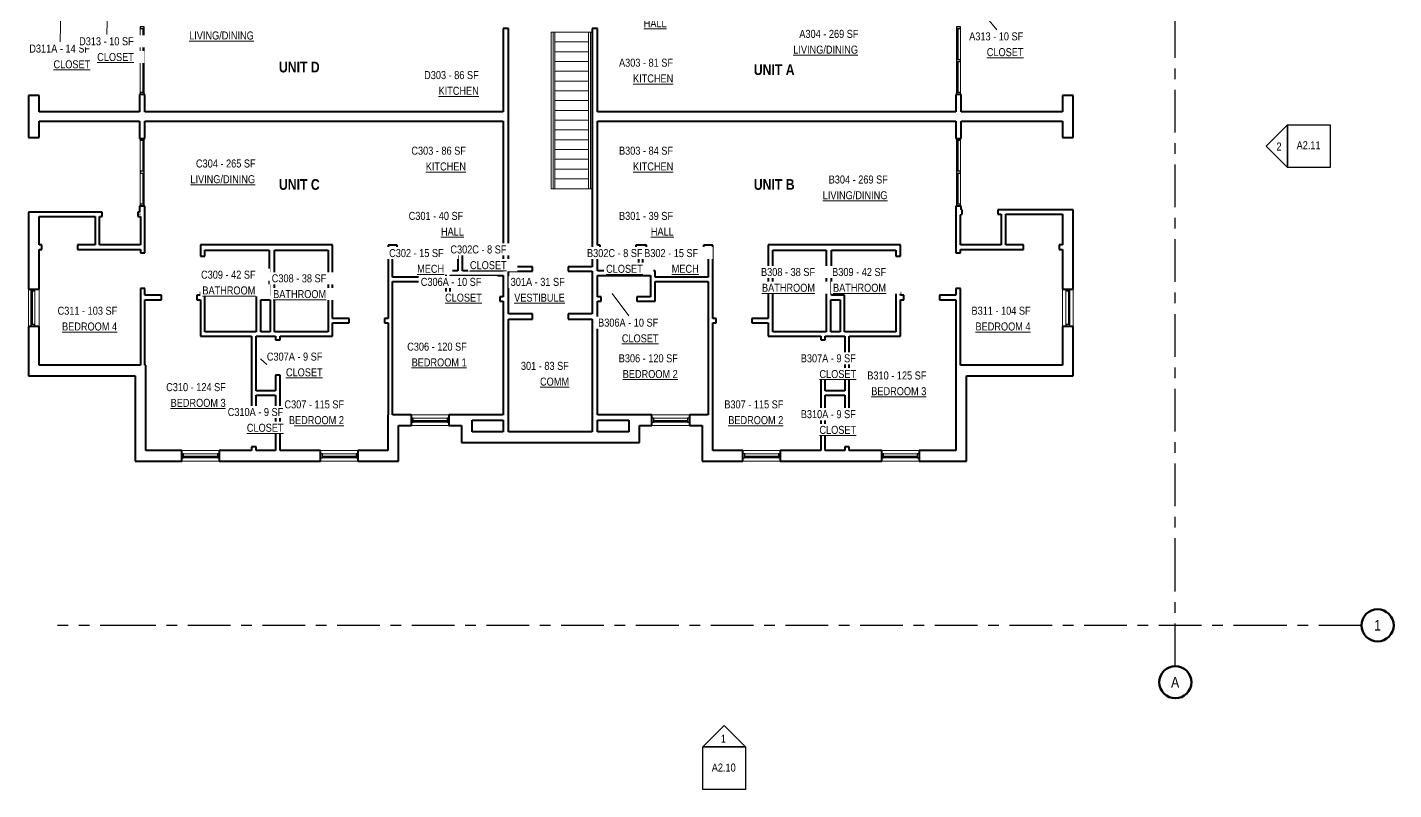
# Model space of a CAD drawing. Header units: inches. Extents: x -117 to 1419, y -1455 to 118.
# Drawn here: x -117 to 1419, y -1455 to -598 of the extents above; entities that cross this region are included whole.
import ezdxf

# ---------------------------------------------------------------- set-up
doc = ezdxf.new("R2010")
doc.units = ezdxf.units.IN
doc.header["$MEASUREMENT"] = 0
doc.linetypes.add('Grid Line', pattern=[84, 48, -12, 12, -12])
for name, color, linetype, lineweight in [('A-AREA-IDEN', 2, 'Continuous', 9), ('A-FLOR-HRAL', 11, 'Continuous', 9), ('A-GLAZ-CURT', 52, 'Continuous', 9), ('A-GLAZ-CWMG', 51, 'Continuous', 9), ('A-WALL', 113, 'Continuous', 15), ('G-ANNO-SYMB', 111, 'Continuous', 9), ('G-ANNO-TEXT', 231, 'Continuous', 9), ('I-WALL', 2, 'Continuous', 15), ('S-GRID', 1, 'Continuous', 9), ('S-GRID-IDEN', 1, 'Continuous', 50), ('S-STRS', 31, 'Continuous', 9)]:
    doc.layers.add(name, color=color, linetype=linetype, lineweight=lineweight)
doc.styles.add('Arial Narrow', font='ARIALN.TTF', dxfattribs={"height": 9})
doc.styles.add('Arial Narrow_1', font='ARIALN.TTF', dxfattribs={"height": 12})
doc.styles.add('Arial Narrow_B', font='ARIALNB.TTF', dxfattribs={"height": 12})

# ---------------------------------------------------------------- blocks, each defined once
blk = doc.blocks.new('System Panel - zGlazed-5140547-LEVEL 3')
at = {"layer": 'A-GLAZ-CURT', "lineweight": 15}
for p, q in [((17.5, 1.5), (-17.5, 1.5)), ((-17.5, 1.5), (-17.5, 0.5)), ((-17.5, 0.5), (17.5, 0.5)), ((17.5, 0.5), (17.5, 1.5))]:
    blk.add_line(p, q, dxfattribs=at)
blk = doc.blocks.new('Rectangular Mullion - 4 1_2_ x 2_ Rectangular_CE_-5140545-LEVEL 3')
at = {"layer": 'A-GLAZ-CWMG'}
for p, q in [((927.9, -636.1), (927.9, -671.1)), ((932.4, -636.1), (932.4, -671.1))]:
    blk.add_line(p, q, dxfattribs=at)
blk = doc.blocks.new('Rectangular Mullion - 4 1_2_ x 2_ Rectangular_CE_-5140475-LEVEL 3')
at = {"layer": 'A-GLAZ-CWMG', "lineweight": 25}
for p, q in [((-2, 2.25), (0, 2.25)), ((-2, -2.25), (-2, 2.25)), ((0, 2.25), (0, -2.25)), ((0, -2.25), (-2, -2.25))]:
    blk.add_line(p, q, dxfattribs=at)
blk = doc.blocks.new('Rectangular Mullion - 4 1_2_ x 2_ Rectangular_CE_-5140476-LEVEL 3')
at = {"layer": 'A-GLAZ-CWMG', "lineweight": 25}
for p, q in [((0, 2.25), (-2, 2.25)), ((-2, 2.25), (-2, -2.25)), ((0, -2.25), (0, 2.25)), ((-2, -2.25), (0, -2.25))]:
    blk.add_line(p, q, dxfattribs=at)
blk = doc.blocks.new('Rectangular Mullion - 4 1_2_ x 2_ Rectangular_CE_-5140546-LEVEL 3')
at = {"layer": 'A-GLAZ-CWMG', "lineweight": 25}
for p, q in [((-1, 2.25), (1, 2.25)), ((-1, -2.25), (-1, 2.25)), ((1, 2.25), (1, -2.25)), ((1, -2.25), (-1, -2.25))]:
    blk.add_line(p, q, dxfattribs=at)
blk = doc.blocks.new('System Panel - zGlazed-5140615-LEVEL 3')
at = {"layer": 'A-GLAZ-CURT', "lineweight": 15}
for p, q in [((17.5, -0.5), (-17.5, -0.5)), ((-17.5, -0.5), (-17.5, -1.5)), ((-17.5, -1.5), (17.5, -1.5)), ((17.5, -1.5), (17.5, -0.5))]:
    blk.add_line(p, q, dxfattribs=at)
blk = doc.blocks.new('Rectangular Mullion - 4 1_2_ x 2_ Rectangular_CE_-5140613-LEVEL 3')
at = {"layer": 'A-GLAZ-CWMG'}
for p, q in [((927.9, -759.6), (927.9, -724.6)), ((932.4, -759.6), (932.4, -724.6))]:
    blk.add_line(p, q, dxfattribs=at)
blk = doc.blocks.new('Rectangular Mullion - 4 1_2_ x 2_ Rectangular_CE_-5140616-LEVEL 3')
at = {"layer": 'A-GLAZ-CWMG', "lineweight": 25}
for p, q in [((-2, 2.25), (0, 2.25)), ((-2, -2.25), (-2, 2.25)), ((0, 2.25), (0, -2.25)), ((0, -2.25), (-2, -2.25))]:
    blk.add_line(p, q, dxfattribs=at)
blk = doc.blocks.new('Rectangular Mullion - 4 1_2_ x 2_ Rectangular_CE_-5140617-LEVEL 3')
at = {"layer": 'A-GLAZ-CWMG', "lineweight": 25}
for p, q in [((0, 2.25), (-2, 2.25)), ((-2, 2.25), (-2, -2.25)), ((0, -2.25), (0, 2.25)), ((-2, -2.25), (0, -2.25))]:
    blk.add_line(p, q, dxfattribs=at)
blk = doc.blocks.new('Rectangular Mullion - 4 1_2_ x 2_ Rectangular_CE_-5140614-LEVEL 3')
at = {"layer": 'A-GLAZ-CWMG', "lineweight": 25}
for p, q in [((-1, 2.25), (1, 2.25)), ((-1, -2.25), (-1, 2.25)), ((1, 2.25), (1, -2.25)), ((1, -2.25), (-1, -2.25))]:
    blk.add_line(p, q, dxfattribs=at)
blk = doc.blocks.new('Railing - Railing-5142967-LEVEL 3')
at = {"layer": 'A-FLOR-HRAL'}
for p, q in [((474.1, -603.1), (476.1, -603.1)), ((474.1, -603.1), (474.1, -779.1)), ((476.1, -603.1), (476.1, -779.1)), ((476.1, -779.1), (474.1, -779.1))]:
    blk.add_line(p, q, dxfattribs=at)
blk = doc.blocks.new('Railing - Railing-5142971-LEVEL 3')
at = {"layer": 'A-FLOR-HRAL'}
for p, q in [((514.1, -603.1), (516.1, -603.1)), ((514.1, -603.1), (514.1, -779.1)), ((516.1, -603.1), (516.1, -779.1)), ((516.1, -779.1), (514.1, -779.1))]:
    blk.add_line(p, q, dxfattribs=at)
blk = doc.blocks.new('System Panel - zGlazed-5148428-LEVEL 3')
at = {"layer": 'A-GLAZ-CURT', "lineweight": 15}
for p, q in [((19, 1.5), (-19, 1.5)), ((-19, 1.5), (-19, 0.5)), ((-19, 0.5), (19, 0.5)), ((19, 0.5), (19, 1.5))]:
    blk.add_line(p, q, dxfattribs=at)
blk = doc.blocks.new('Rectangular Mullion - 4 1_2_ x 2_ Rectangular_CE_-5148427-LEVEL 3')
at = {"layer": 'A-GLAZ-CWMG'}
for p, q in [((1050.9, -931.9), (1050.9, -893.9)), ((1055.4, -931.9), (1055.4, -893.9))]:
    blk.add_line(p, q, dxfattribs=at)
blk = doc.blocks.new('Rectangular Mullion - 4 1_2_ x 2_ Rectangular_CE_-5148429-LEVEL 3')
at = {"layer": 'A-GLAZ-CWMG', "lineweight": 25}
for p, q in [((-2, 2.25), (0, 2.25)), ((-2, -2.25), (-2, 2.25)), ((0, 2.25), (0, -2.25)), ((0, -2.25), (-2, -2.25))]:
    blk.add_line(p, q, dxfattribs=at)
blk = doc.blocks.new('Rectangular Mullion - 4 1_2_ x 2_ Rectangular_CE_-5148430-LEVEL 3')
at = {"layer": 'A-GLAZ-CWMG', "lineweight": 25}
for p, q in [((0, 2.25), (-2, 2.25)), ((-2, 2.25), (-2, -2.25)), ((0, -2.25), (0, 2.25)), ((-2, -2.25), (0, -2.25))]:
    blk.add_line(p, q, dxfattribs=at)
blk = doc.blocks.new('System Panel - zGlazed-5147862-LEVEL 3')
at = {"layer": 'A-GLAZ-CURT', "lineweight": 15}
for p, q in [((19, -0.5), (-19, -0.5)), ((-19, -0.5), (-19, -1.5)), ((-19, -1.5), (19, -1.5)), ((19, -1.5), (19, -0.5))]:
    blk.add_line(p, q, dxfattribs=at)
blk = doc.blocks.new('Rectangular Mullion - 4 1_2_ x 2_ Rectangular_CE_-5147845-LEVEL 3')
at = {"layer": 'A-GLAZ-CWMG'}
for p, q in [((1050.9, -463.9), (1050.9, -501.9)), ((1055.4, -463.9), (1055.4, -501.9))]:
    blk.add_line(p, q, dxfattribs=at)
blk = doc.blocks.new('Rectangular Mullion - 4 1_2_ x 2_ Rectangular_CE_-5147863-LEVEL 3')
at = {"layer": 'A-GLAZ-CWMG', "lineweight": 25}
for p, q in [((-2, 2.25), (0, 2.25)), ((-2, -2.25), (-2, 2.25)), ((0, 2.25), (0, -2.25)), ((0, -2.25), (-2, -2.25))]:
    blk.add_line(p, q, dxfattribs=at)
blk = doc.blocks.new('Rectangular Mullion - 4 1_2_ x 2_ Rectangular_CE_-5147864-LEVEL 3')
at = {"layer": 'A-GLAZ-CWMG', "lineweight": 25}
for p, q in [((0, 2.25), (-2, 2.25)), ((-2, 2.25), (-2, -2.25)), ((0, -2.25), (0, 2.25)), ((-2, -2.25), (0, -2.25))]:
    blk.add_line(p, q, dxfattribs=at)
blk = doc.blocks.new('Elevation - Detail Number_CE_-134675-LEVEL 3')
at = {"layer": 'G-ANNO-SYMB', "lineweight": 25}
for p, q in [((-0.25, -0.25), (-0.25, 0.25)), ((-0.25, 0.25), (0.25, 0.25)), ((0.25, 0.25), (0.25, -0.25)), ((0.25, -0.25), (-0.25, -0.25))]:
    blk.add_line(p, q, dxfattribs=at)
blk = doc.blocks.new('Elevation - Detail Number_CE_-46063-LEVEL 3')
at = {"layer": 'G-ANNO-SYMB', "lineweight": 25}
for p, q in [((0, 0.25), (-0.25, 0)), ((0.25, 0), (0, 0.25)), ((-0.25, 0), (0.25, 0))]:
    blk.add_line(p, q, dxfattribs=at)
blk = doc.blocks.new('Grid - Grid Head-Circle_CE_-46466-LEVEL 3')
at = {"layer": 'S-GRID-IDEN'}
blk.add_circle((0, 0), 0.188, dxfattribs=at)

msp = doc.modelspace()

# ---------------------------------------------------------------- linework, layer by layer
at = {"layer": 'A-AREA-IDEN'}
for p, q in [((-79.3, -577.9), (-80.1, -614.1)), ((-26.9, -577.9), (-27.5, -605.9)), ((952.2, -575.1), (973.1, -600.4)), ((540.7, -897.1), (559.3, -922.2)), ((145.1, -970.5), (152.3, -976.7))]:
    msp.add_line(p, q, dxfattribs=at)
at = {"layer": 'A-WALL', "lineweight": 40}
for p, q in [((418.2, -599.1), (418.2, -692.6)), ((424.2, -599.1), (418.2, -599.1)), ((424.2, -866.9), (424.2, -599.1)), ((518.2, -599.1), (518.2, -866.9)), ((524.2, -599.1), (518.2, -599.1)), ((524.2, -692.6), (524.2, -599.1)), ((-103.8, -674.4), (-115.8, -674.4)), ((-115.8, -674.4), (-115.8, -721.4)), ((-103.8, -692.6), (-103.8, -674.4)), ((9.2, -673.1), (9.2, -692.6)), ((15.2, -673.1), (9.2, -673.1)), ((15.2, -692.6), (15.2, -673.1)), ((927.2, -673.1), (927.2, -692.6)), ((933.2, -673.1), (927.2, -673.1)), ((933.2, -692.6), (933.2, -673.1)), ((1059.2, -674.4), (1047.2, -674.4)), ((1047.2, -674.4), (1047.2, -692.6)), ((1059.2, -721.4), (1059.2, -674.4)), ((9.2, -692.6), (-103.8, -692.6)), ((-103.8, -721.4), (-103.8, -703.1)), ((-103.8, -703.1), (9.2, -703.1)), ((9.2, -703.1), (9.2, -722.6)), ((418.2, -692.6), (15.2, -692.6)), ((15.2, -703.1), (418.2, -703.1)), ((15.2, -722.6), (15.2, -703.1)), ((418.2, -703.1), (418.2, -842.6)), ((927.2, -692.6), (524.2, -692.6)), ((524.2, -703.1), (927.2, -703.1)), ((524.2, -842.6), (524.2, -703.1)), ((927.2, -703.1), (927.2, -722.6)), ((1047.2, -692.6), (933.2, -692.6)), ((933.2, -703.1), (1047.2, -703.1)), ((933.2, -722.6), (933.2, -703.1)), ((1047.2, -703.1), (1047.2, -721.4)), ((-115.8, -721.4), (-103.8, -721.4)), ((1047.2, -721.4), (1059.2, -721.4)), ((9.2, -722.6), (15.2, -722.6)), ((927.2, -722.6), (933.2, -722.6)), ((15.2, -798.6), (9.2, -798.6)), ((9.2, -798.6), (9.2, -805.4)), ((15.2, -807.9), (15.2, -798.6)), ((933.2, -798.6), (927.2, -798.6)), ((927.2, -798.6), (927.2, -808.4)), ((933.2, -802.9), (933.2, -798.6)), ((-103.8, -805.4), (-115.8, -805.4)), ((-115.8, -805.4), (-115.8, -891.9)), ((-103.8, -842.4), (-103.8, -810.4)), ((932.2, -808.4), (933.2, -808.4)), ((933.2, -808.4), (933.2, -807.9)), ((1059.2, -802.9), (1047.2, -802.9)), ((1047.2, -807.9), (1047.2, -842.4)), ((1059.2, -891.9), (1059.2, -802.9)), ((221.2, -842.1), (77.7, -842.1)), ((77.7, -842.1), (77.7, -848.1)), ((864.7, -842.1), (721.2, -842.1)), ((864.7, -848.1), (864.7, -842.1)), ((-103.8, -891.9), (-103.8, -847.4)), ((82.7, -848.1), (154.9, -848.1)), ((154.9, -848.1), (154.9, -898.9)), ((160.9, -848.1), (221.2, -848.1)), ((160.9, -903.9), (160.9, -848.1)), ((418.2, -847.6), (418.2, -871.6)), ((524.2, -871.6), (524.2, -847.6)), ((721.2, -848.1), (781.4, -848.1)), ((781.4, -848.1), (781.4, -903.9)), ((787.4, -848.1), (859.7, -848.1)), ((787.4, -898.9), (787.4, -848.1)), ((1047.2, -847.4), (1047.2, -891.9)), ((424.2, -919.9), (424.2, -871.9)), ((518.2, -871.9), (518.2, -919.9)), ((418.2, -876.6), (418.2, -900.6)), ((524.2, -900.6), (524.2, -876.6)), ((-115.8, -891.9), (-103.8, -891.9)), ((154.9, -903.9), (155.9, -903.9)), ((418.2, -905.6), (418.2, -1033.4)), ((524.2, -1033.4), (524.2, -905.6)), ((786.4, -903.9), (787.4, -903.9)), ((1047.2, -891.9), (1059.2, -891.9)), ((451.2, -919.9), (424.2, -919.9)), ((451.2, -925.9), (451.2, -919.9)), ((518.2, -919.9), (491.2, -919.9)), ((491.2, -919.9), (491.2, -925.9)), ((-103.8, -933.9), (-115.8, -933.9)), ((-115.8, -933.9), (-115.8, -989.4)), ((-103.8, -977.4), (-103.8, -933.9)), ((424.2, -1052.4), (424.2, -925.9)), ((424.2, -925.9), (451.2, -925.9)), ((491.2, -925.9), (518.2, -925.9)), ((518.2, -925.9), (518.2, -1052.4)), ((1059.2, -933.9), (1047.2, -933.9)), ((1047.2, -933.9), (1047.2, -977.4)), ((1059.2, -989.4), (1059.2, -933.9)), ((10.2, -977.4), (-103.8, -977.4)), ((16.2, -977.4), (15.2, -977.4)), ((16.2, -1073.4), (16.2, -977.4)), ((927.2, -977.4), (927.2, -1073.4)), ((1047.2, -977.4), (932.2, -977.4)), ((-115.8, -989.4), (4.2, -989.4)), ((4.2, -989.4), (4.2, -1085.4)), ((939.2, -989.4), (1059.2, -989.4)), ((939.2, -1085.4), (939.2, -989.4)), ((288.7, -1033.4), (288.2, -1033.4)), ((288.2, -1033.4), (288.2, -1073.4)), ((314.9, -1033.4), (293.7, -1033.4)), ((314.9, -1045.4), (314.9, -1033.4)), ((356.9, -1033.4), (356.9, -1045.4)), ((418.2, -1033.4), (356.9, -1033.4)), ((383.2, -1052.4), (383.2, -1039.4)), ((383.2, -1039.4), (418.2, -1039.4)), ((418.2, -1039.4), (418.2, -1052.4)), ((585.4, -1033.4), (524.2, -1033.4)), ((524.2, -1052.4), (524.2, -1039.4)), ((524.2, -1039.4), (559.2, -1039.4)), ((559.2, -1039.4), (559.2, -1052.4)), ((585.4, -1045.4), (585.4, -1033.4)), ((648.7, -1033.4), (627.4, -1033.4)), ((627.4, -1033.4), (627.4, -1045.4)), ((653.7, -1073.4), (653.7, -1033.4)), ((300.2, -1045.4), (314.9, -1045.4)), ((300.2, -1085.4), (300.2, -1045.4)), ((356.9, -1045.4), (371.2, -1045.4)), ((371.2, -1045.4), (371.2, -1064.4)), ((418.2, -1052.4), (383.2, -1052.4)), ((518.2, -1052.4), (424.2, -1052.4)), ((559.2, -1052.4), (524.2, -1052.4)), ((571.2, -1045.4), (585.4, -1045.4)), ((571.2, -1064.4), (571.2, -1045.4)), ((627.4, -1045.4), (641.7, -1045.4)), ((641.7, -1045.4), (641.7, -1085.4)), ((56.7, -1073.4), (16.2, -1073.4)), ((56.7, -1085.4), (56.7, -1073.4)), ((135.2, -1073.4), (98.7, -1073.4)), ((98.7, -1073.4), (98.7, -1085.4)), ((162.2, -1073.4), (140.2, -1073.4)), ((212.7, -1073.4), (167.2, -1073.4)), ((212.7, -1085.4), (212.7, -1073.4)), ((288.2, -1073.4), (254.7, -1073.4)), ((254.7, -1073.4), (254.7, -1085.4)), ((371.2, -1064.4), (571.2, -1064.4)), ((687.7, -1073.4), (653.7, -1073.4)), ((687.7, -1085.4), (687.7, -1073.4)), ((775.2, -1073.4), (729.7, -1073.4)), ((729.7, -1073.4), (729.7, -1085.4)), ((802.2, -1073.4), (780.2, -1073.4)), ((843.7, -1073.4), (807.2, -1073.4)), ((843.7, -1085.4), (843.7, -1073.4)), ((927.2, -1073.4), (885.7, -1073.4)), ((885.7, -1073.4), (885.7, -1085.4)), ((4.2, -1085.4), (56.7, -1085.4)), ((98.7, -1085.4), (212.7, -1085.4)), ((254.7, -1085.4), (300.2, -1085.4)), ((641.7, -1085.4), (687.7, -1085.4)), ((729.7, -1085.4), (843.7, -1085.4)), ((885.7, -1085.4), (939.2, -1085.4))]:
    msp.add_line(p, q, dxfattribs=at)
at = {"layer": 'A-WALL'}
for p, q in [((9.2, -807.9), (10.2, -807.9)), ((-115.8, -933.9), (-115.8, -891.9)), ((-103.8, -891.9), (-103.8, -933.9)), ((1047.2, -933.9), (1047.2, -891.9)), ((1059.2, -891.9), (1059.2, -933.9)), ((314.9, -1033.4), (356.9, -1033.4)), ((585.4, -1033.4), (627.4, -1033.4)), ((356.9, -1045.4), (314.9, -1045.4)), ((627.4, -1045.4), (585.4, -1045.4)), ((56.7, -1073.4), (98.7, -1073.4)), ((212.7, -1073.4), (254.7, -1073.4)), ((687.7, -1073.4), (729.7, -1073.4)), ((843.7, -1073.4), (885.7, -1073.4)), ((98.7, -1085.4), (56.7, -1085.4)), ((254.7, -1085.4), (212.7, -1085.4)), ((729.7, -1085.4), (687.7, -1085.4)), ((885.7, -1085.4), (843.7, -1085.4))]:
    msp.add_line(p, q, dxfattribs=at)
at = {"layer": 'I-WALL', "lineweight": 40}
for p, q in [((-32.8, -805.4), (-103.8, -805.4)), ((-103.8, -810.4), (-40.8, -810.4)), ((-40.8, -810.4), (-40.8, -842.4)), ((-35.8, -842.4), (-35.8, -810.4)), ((-35.8, -810.4), (-32.8, -810.4)), ((-32.8, -810.4), (-32.8, -805.4)), ((9.2, -805.4), (7.2, -805.4)), ((7.2, -805.4), (7.2, -810.4)), ((7.2, -810.4), (10.2, -810.4)), ((10.2, -810.4), (10.2, -842.4)), ((15.2, -851.4), (15.2, -807.9)), ((927.2, -808.4), (927.2, -851.4)), ((932.2, -842.4), (932.2, -808.4)), ((934.2, -802.9), (933.2, -802.9)), ((933.2, -807.9), (934.2, -807.9)), ((934.2, -807.9), (934.2, -802.9)), ((1047.2, -802.9), (974.2, -802.9)), ((974.2, -802.9), (974.2, -807.9)), ((974.2, -807.9), (978.2, -807.9)), ((978.2, -807.9), (978.2, -842.4)), ((983.2, -842.4), (983.2, -807.9)), ((983.2, -807.9), (1047.2, -807.9)), ((-100.8, -842.4), (-103.8, -842.4)), ((-100.8, -847.4), (-100.8, -842.4)), ((-40.8, -842.4), (-60.8, -842.4)), ((-60.8, -842.4), (-60.8, -847.4)), ((10.2, -842.4), (-35.8, -842.4)), ((226.2, -842.1), (221.2, -842.1)), ((226.2, -925.1), (226.2, -842.1)), ((288.7, -842.6), (288.7, -925.1)), ((298.9, -842.6), (288.7, -842.6)), ((298.9, -847.6), (298.9, -842.6)), ((375.2, -842.6), (362.9, -842.6)), ((362.9, -842.6), (362.9, -847.6)), ((375.2, -847.6), (375.2, -842.6)), ((418.2, -842.6), (415.2, -842.6)), ((415.2, -842.6), (415.2, -847.6)), ((527.2, -842.6), (524.2, -842.6)), ((527.2, -847.6), (527.2, -842.6)), ((579.4, -842.6), (567.2, -842.6)), ((567.2, -842.6), (567.2, -847.6)), ((579.4, -847.6), (579.4, -842.6)), ((653.7, -842.6), (643.4, -842.6)), ((643.4, -842.6), (643.4, -847.6)), ((653.7, -925.1), (653.7, -842.6)), ((716.2, -842.1), (716.2, -925.1)), ((721.2, -842.1), (716.2, -842.1)), ((978.2, -842.4), (932.2, -842.4)), ((1003.2, -842.4), (983.2, -842.4)), ((1003.2, -847.4), (1003.2, -842.4)), ((1047.2, -842.4), (1043.2, -842.4)), ((1043.2, -842.4), (1043.2, -847.4)), ((-103.8, -847.4), (-100.8, -847.4)), ((-60.8, -847.4), (10.2, -847.4)), ((10.2, -847.4), (10.2, -851.4)), ((10.2, -851.4), (15.2, -851.4)), ((77.7, -848.1), (77.7, -854.9)), ((77.7, -854.9), (82.7, -854.9)), ((82.7, -854.9), (82.7, -848.1)), ((221.2, -848.1), (221.2, -939.9)), ((293.7, -878.6), (293.7, -847.6)), ((293.7, -847.6), (298.9, -847.6)), ((362.9, -847.6), (367.2, -847.6)), ((367.2, -847.6), (367.2, -871.6)), ((372.2, -847.6), (375.2, -847.6)), ((372.2, -871.6), (372.2, -847.6)), ((415.2, -847.6), (418.2, -847.6)), ((524.2, -847.6), (527.2, -847.6)), ((567.2, -847.6), (570.2, -847.6)), ((570.2, -847.6), (570.2, -871.6)), ((575.2, -847.6), (579.4, -847.6)), ((575.2, -871.6), (575.2, -847.6)), ((643.4, -847.6), (648.7, -847.6)), ((648.7, -847.6), (648.7, -878.6)), ((721.2, -939.9), (721.2, -848.1)), ((859.7, -848.1), (859.7, -854.9)), ((859.7, -854.9), (864.7, -854.9)), ((864.7, -854.9), (864.7, -848.1)), ((927.2, -851.4), (932.2, -851.4)), ((932.2, -847.4), (1003.2, -847.4)), ((932.2, -851.4), (932.2, -847.4)), ((1043.2, -847.4), (1047.2, -847.4)), ((367.2, -871.6), (353.6, -871.6)), ((353.6, -871.6), (353.6, -878.6)), ((418.2, -871.6), (372.2, -871.6)), ((451.2, -866.9), (424.2, -866.9)), ((424.2, -871.9), (451.2, -871.9)), ((451.2, -871.9), (451.2, -866.9)), ((518.2, -866.9), (491.2, -866.9)), ((491.2, -866.9), (491.2, -871.9)), ((491.2, -871.9), (518.2, -871.9)), ((570.2, -871.6), (524.2, -871.6)), ((588.8, -871.6), (575.2, -871.6)), ((588.8, -878.6), (588.8, -871.6)), ((353.6, -878.6), (293.7, -878.6)), ((293.7, -1033.4), (293.7, -883.6)), ((293.7, -883.6), (353.6, -883.6)), ((353.6, -883.6), (353.6, -905.6)), ((358.6, -876.6), (418.2, -876.6)), ((358.6, -900.6), (358.6, -876.6)), ((524.2, -876.6), (583.8, -876.6)), ((583.8, -876.6), (583.8, -900.6)), ((648.7, -878.6), (588.8, -878.6)), ((588.8, -905.6), (588.8, -883.6)), ((588.8, -883.6), (648.7, -883.6)), ((648.7, -883.6), (648.7, -1033.4)), ((15.2, -891.4), (10.2, -891.4)), ((10.2, -891.4), (10.2, -977.4)), ((15.2, -898.9), (15.2, -891.4)), ((33.7, -898.9), (15.2, -898.9)), ((15.2, -977.4), (15.2, -903.9)), ((15.2, -903.9), (33.7, -903.9)), ((33.7, -903.9), (33.7, -898.9)), ((77.7, -898.9), (73.7, -898.9)), ((73.7, -898.9), (73.7, -903.9)), ((73.7, -903.9), (77.7, -903.9)), ((82.7, -894.9), (77.7, -894.9)), ((77.7, -894.9), (77.7, -898.9)), ((77.7, -903.9), (77.7, -944.9)), ((82.7, -939.9), (82.7, -894.9)), ((154.9, -898.9), (140.4, -898.9)), ((140.4, -898.9), (140.4, -939.9)), ((145.4, -903.9), (154.9, -903.9)), ((145.4, -939.9), (145.4, -903.9)), ((155.9, -903.9), (155.9, -939.9)), ((160.9, -939.9), (160.9, -903.9)), ((353.6, -905.6), (374.2, -905.6)), ((374.2, -900.6), (358.6, -900.6)), ((374.2, -905.6), (374.2, -900.6)), ((418.2, -900.6), (414.2, -900.6)), ((414.2, -900.6), (414.2, -905.6)), ((414.2, -905.6), (418.2, -905.6)), ((528.2, -900.6), (524.2, -900.6)), ((524.2, -905.6), (528.2, -905.6)), ((528.2, -905.6), (528.2, -900.6)), ((583.8, -900.6), (568.2, -900.6)), ((568.2, -900.6), (568.2, -905.6)), ((568.2, -905.6), (588.8, -905.6)), ((781.4, -903.9), (781.4, -939.9)), ((786.4, -939.9), (786.4, -903.9)), ((801.9, -898.9), (787.4, -898.9)), ((787.4, -903.9), (796.9, -903.9)), ((796.9, -903.9), (796.9, -939.9)), ((801.9, -939.9), (801.9, -898.9)), ((864.7, -894.9), (859.7, -894.9)), ((859.7, -894.9), (859.7, -939.9)), ((864.7, -898.9), (864.7, -894.9)), ((868.7, -898.9), (864.7, -898.9)), ((864.7, -944.9), (864.7, -903.9)), ((864.7, -903.9), (868.7, -903.9)), ((868.7, -903.9), (868.7, -898.9)), ((927.2, -898.9), (908.7, -898.9)), ((908.7, -898.9), (908.7, -903.9)), ((908.7, -903.9), (927.2, -903.9)), ((932.2, -891.4), (927.2, -891.4)), ((927.2, -891.4), (927.2, -898.9)), ((927.2, -903.9), (927.2, -977.4)), ((932.2, -977.4), (932.2, -891.4)), ((244.7, -925.1), (226.2, -925.1)), ((226.2, -944.9), (226.2, -930.1)), ((226.2, -930.1), (244.7, -930.1)), ((244.7, -930.1), (244.7, -925.1)), ((288.7, -925.1), (284.7, -925.1)), ((284.7, -925.1), (284.7, -930.1)), ((284.7, -930.1), (288.7, -930.1)), ((288.7, -930.1), (288.7, -1033.4)), ((657.7, -925.1), (653.7, -925.1)), ((653.7, -930.1), (657.7, -930.1)), ((653.7, -1033.4), (653.7, -930.1)), ((657.7, -930.1), (657.7, -925.1)), ((716.2, -925.1), (697.7, -925.1)), ((697.7, -925.1), (697.7, -930.1)), ((697.7, -930.1), (716.2, -930.1)), ((716.2, -930.1), (716.2, -944.9)), ((77.7, -944.9), (135.2, -944.9)), ((140.4, -939.9), (82.7, -939.9)), ((135.2, -944.9), (135.2, -1029.4)), ((140.2, -944.9), (162.2, -944.9)), ((140.2, -1006.4), (140.2, -944.9)), ((155.9, -939.9), (145.4, -939.9)), ((221.2, -939.9), (160.9, -939.9)), ((162.2, -944.9), (162.2, -948.9)), ((162.2, -948.9), (167.2, -948.9)), ((167.2, -944.9), (226.2, -944.9)), ((167.2, -948.9), (167.2, -944.9)), ((716.2, -944.9), (775.2, -944.9)), ((781.4, -939.9), (721.2, -939.9)), ((775.2, -944.9), (775.2, -948.9)), ((775.2, -948.9), (780.2, -948.9)), ((780.2, -944.9), (802.2, -944.9)), ((780.2, -948.9), (780.2, -944.9)), ((796.9, -939.9), (786.4, -939.9)), ((859.7, -939.9), (801.9, -939.9)), ((802.2, -944.9), (802.2, -1006.4)), ((807.2, -944.9), (864.7, -944.9)), ((807.2, -1029.4), (807.2, -944.9)), ((162.2, -988.9), (162.2, -1006.4)), ((167.2, -988.9), (162.2, -988.9)), ((167.2, -1073.4), (167.2, -988.9)), ((775.2, -988.9), (775.2, -1073.4)), ((780.2, -988.9), (775.2, -988.9)), ((780.2, -1006.4), (780.2, -988.9)), ((162.2, -1006.4), (140.2, -1006.4)), ((140.2, -1029.4), (140.2, -1011.4)), ((140.2, -1011.4), (162.2, -1011.4)), ((162.2, -1011.4), (162.2, -1073.4)), ((802.2, -1006.4), (780.2, -1006.4)), ((780.2, -1073.4), (780.2, -1011.4)), ((780.2, -1011.4), (802.2, -1011.4)), ((802.2, -1011.4), (802.2, -1029.4)), ((135.2, -1029.4), (140.2, -1029.4)), ((802.2, -1029.4), (807.2, -1029.4)), ((135.2, -1069.4), (135.2, -1073.4)), ((140.2, -1069.4), (135.2, -1069.4)), ((140.2, -1073.4), (140.2, -1069.4)), ((802.2, -1069.4), (802.2, -1073.4)), ((807.2, -1069.4), (802.2, -1069.4)), ((807.2, -1073.4), (807.2, -1069.4))]:
    msp.add_line(p, q, dxfattribs=at)
at = {"layer": 'S-GRID', "linetype": 'Grid Line', "lineweight": 25}
for p, q in [((1173.9, -1220), (1173.9, -11.6)), ((1173.9, -1316), (1173.9, -1220)), ((13, -1270), (-83, -1270)), ((1287.4, -1270), (13, -1270)), ((1383.4, -1270), (1287.4, -1270))]:
    msp.add_line(p, q, dxfattribs=at)
at = {"layer": 'S-STRS'}
for p, q in [((474.1, -603.1), (472.1, -603.1)), ((472.1, -603.1), (472.1, -779.1)), ((514.1, -603.1), (476.1, -603.1)), ((514.1, -614.1), (476.1, -614.1)), ((518.1, -603.1), (516.1, -603.1)), ((518.1, -603.1), (518.1, -779.1)), ((514.1, -625.1), (476.1, -625.1)), ((514.1, -636.1), (476.1, -636.1)), ((514.1, -647.1), (476.1, -647.1)), ((514.1, -658.1), (476.1, -658.1)), ((514.1, -669.1), (476.1, -669.1)), ((514.1, -680.1), (476.1, -680.1)), ((514.1, -691.1), (476.1, -691.1)), ((514.1, -702.1), (476.1, -702.1)), ((514.1, -713.1), (476.1, -713.1)), ((514.1, -724.1), (476.1, -724.1)), ((514.1, -735.1), (476.1, -735.1)), ((514.1, -746.1), (476.1, -746.1)), ((514.1, -757.1), (476.1, -757.1)), ((514.1, -768.1), (476.1, -768.1)), ((472.1, -779.1), (474.1, -779.1)), ((514.1, -779.1), (476.1, -779.1)), ((516.1, -779.1), (518.1, -779.1))]:
    msp.add_line(p, q, dxfattribs=at)

# ---------------------------------------------------------------- block references
at = {"layer": 'A-FLOR-HRAL'}
for name in ['Railing - Railing-5142967-LEVEL 3', 'Railing - Railing-5142971-LEVEL 3']:
    msp.add_blockref(name, (0, 0), dxfattribs=at)
at = {"layer": 'A-GLAZ-CURT'}
for name, p, rotation in [('System Panel - zGlazed-5140615-LEVEL 3', (12.2, -616.6), 89.99999999999979), ('System Panel - zGlazed-5140547-LEVEL 3', (930.2, -616.6), 89.99999999999969), ('System Panel - zGlazed-5140615-LEVEL 3', (12.2, -653.6), 89.99999999999979), ('System Panel - zGlazed-5140547-LEVEL 3', (930.2, -653.6), 89.99999999999969), ('System Panel - zGlazed-5140547-LEVEL 3', (12.2, -742.1), 269.9999999999998), ('System Panel - zGlazed-5140615-LEVEL 3', (930.2, -742.1), 269.9999999999997), ('System Panel - zGlazed-5140547-LEVEL 3', (12.2, -779.1), 269.9999999999998), ('System Panel - zGlazed-5140615-LEVEL 3', (930.2, -779.1), 269.9999999999997), ('System Panel - zGlazed-5147862-LEVEL 3', (-110.8, -912.9), 270.0000000000001), ('System Panel - zGlazed-5148428-LEVEL 3', (1053.2, -912.9), 269.9999999999995), ('System Panel - zGlazed-5148428-LEVEL 3', (606.4, -1039.4), 180), ('System Panel - zGlazed-5148428-LEVEL 3', (708.7, -1079.4), 180), ('System Panel - zGlazed-5148428-LEVEL 3', (864.7, -1079.4), 180)]:
    msp.add_blockref(name, p, dxfattribs=dict(at, rotation=rotation))
for p in [(335.9, -1039.4), (77.7, -1079.4), (233.7, -1079.4)]:
    msp.add_blockref('System Panel - zGlazed-5147862-LEVEL 3', p, dxfattribs=at)
at = {"layer": 'A-GLAZ-CWMG', "extrusion": (0, 0, -1)}
for name, p, rotation in [('Rectangular Mullion - 4 1_2_ x 2_ Rectangular_CE_-5140616-LEVEL 3', (-12.2, -597.1), 90.00000000000021), ('Rectangular Mullion - 4 1_2_ x 2_ Rectangular_CE_-5140475-LEVEL 3', (-930.2, -597.1), 90.00000000000031), ('Rectangular Mullion - 4 1_2_ x 2_ Rectangular_CE_-5140614-LEVEL 3', (-12.2, -635.1), 90.00000000000021), ('Rectangular Mullion - 4 1_2_ x 2_ Rectangular_CE_-5140546-LEVEL 3', (-930.2, -635.1), 90.00000000000031), ('Rectangular Mullion - 4 1_2_ x 2_ Rectangular_CE_-5140546-LEVEL 3', (-12.2, -760.6), 270.0000000000002), ('Rectangular Mullion - 4 1_2_ x 2_ Rectangular_CE_-5140614-LEVEL 3', (-930.2, -760.6), 270.0000000000003), ('Rectangular Mullion - 4 1_2_ x 2_ Rectangular_CE_-5140475-LEVEL 3', (-12.2, -798.6), 270.0000000000002), ('Rectangular Mullion - 4 1_2_ x 2_ Rectangular_CE_-5140616-LEVEL 3', (-930.2, -798.6), 270.0000000000003), ('Rectangular Mullion - 4 1_2_ x 2_ Rectangular_CE_-5147863-LEVEL 3', (110.8, -933.9), 269.9999999999999), ('Rectangular Mullion - 4 1_2_ x 2_ Rectangular_CE_-5148429-LEVEL 3', (-1053.2, -933.9), 270.0000000000004), ('Rectangular Mullion - 4 1_2_ x 2_ Rectangular_CE_-5147863-LEVEL 3', (-356.9, -1039.4), 180), ('Rectangular Mullion - 4 1_2_ x 2_ Rectangular_CE_-5147863-LEVEL 3', (-98.7, -1079.4), 180), ('Rectangular Mullion - 4 1_2_ x 2_ Rectangular_CE_-5147863-LEVEL 3', (-254.7, -1079.4), 180)]:
    msp.add_blockref(name, p, dxfattribs=dict(at, rotation=rotation))
at = {"layer": 'A-GLAZ-CWMG'}
for name, p, rotation in [('Rectangular Mullion - 4 1_2_ x 2_ Rectangular_CE_-5140613-LEVEL 3', (942.4, -1358.7), 180), ('Rectangular Mullion - 4 1_2_ x 2_ Rectangular_CE_-5140613-LEVEL 3', (942.4, -1395.7), 180), ('Rectangular Mullion - 4 1_2_ x 2_ Rectangular_CE_-5140617-LEVEL 3', (12.2, -673.1), 269.9999999999998), ('Rectangular Mullion - 4 1_2_ x 2_ Rectangular_CE_-5140476-LEVEL 3', (930.2, -673.1), 269.9999999999997), ('Rectangular Mullion - 4 1_2_ x 2_ Rectangular_CE_-5140476-LEVEL 3', (12.2, -722.6), 89.9999999999998), ('Rectangular Mullion - 4 1_2_ x 2_ Rectangular_CE_-5140545-LEVEL 3', (942.4, -1395.7), 180), ('Rectangular Mullion - 4 1_2_ x 2_ Rectangular_CE_-5140617-LEVEL 3', (930.2, -722.6), 89.99999999999969), ('Rectangular Mullion - 4 1_2_ x 2_ Rectangular_CE_-5140545-LEVEL 3', (942.4, -1432.7), 180), ('Rectangular Mullion - 4 1_2_ x 2_ Rectangular_CE_-5147864-LEVEL 3', (-110.8, -891.9), 90.00000000000007), ('Rectangular Mullion - 4 1_2_ x 2_ Rectangular_CE_-5147845-LEVEL 3', (942.4, -1395.7), 180), ('Rectangular Mullion - 4 1_2_ x 2_ Rectangular_CE_-5148430-LEVEL 3', (1053.2, -891.9), 89.99999999999957), ('Rectangular Mullion - 4 1_2_ x 2_ Rectangular_CE_-5147864-LEVEL 3', (314.9, -1039.4), 180), ('Rectangular Mullion - 4 1_2_ x 2_ Rectangular_CE_-5147845-LEVEL 3', (818.8, 13.8), 270.0000000000002), ('Rectangular Mullion - 4 1_2_ x 2_ Rectangular_CE_-5148427-LEVEL 3', (1519.3, 13.8), 270.0000000000002), ('Rectangular Mullion - 4 1_2_ x 2_ Rectangular_CE_-5147864-LEVEL 3', (56.7, -1079.4), 180), ('Rectangular Mullion - 4 1_2_ x 2_ Rectangular_CE_-5147845-LEVEL 3', (560.6, -26.2), 270.0000000000002), ('Rectangular Mullion - 4 1_2_ x 2_ Rectangular_CE_-5147864-LEVEL 3', (212.7, -1079.4), 180), ('Rectangular Mullion - 4 1_2_ x 2_ Rectangular_CE_-5147845-LEVEL 3', (716.6, -26.2), 270.0000000000002), ('Rectangular Mullion - 4 1_2_ x 2_ Rectangular_CE_-5148427-LEVEL 3', (1621.6, -26.2), 270.0000000000002), ('Rectangular Mullion - 4 1_2_ x 2_ Rectangular_CE_-5148427-LEVEL 3', (1777.6, -26.2), 270.0000000000002)]:
    msp.add_blockref(name, p, dxfattribs=dict(at, rotation=rotation))
for name, p in [('Rectangular Mullion - 4 1_2_ x 2_ Rectangular_CE_-5140545-LEVEL 3', (0, 37)), ('Rectangular Mullion - 4 1_2_ x 2_ Rectangular_CE_-5140545-LEVEL 3', (0, 0)), ('Rectangular Mullion - 4 1_2_ x 2_ Rectangular_CE_-5140613-LEVEL 3', (0, 0)), ('Rectangular Mullion - 4 1_2_ x 2_ Rectangular_CE_-5140613-LEVEL 3', (0, -37)), ('Rectangular Mullion - 4 1_2_ x 2_ Rectangular_CE_-5148427-LEVEL 3', (0, 0)), ('Rectangular Mullion - 4 1_2_ x 2_ Rectangular_CE_-5148430-LEVEL 3', (627.4, -1039.4)), ('Rectangular Mullion - 4 1_2_ x 2_ Rectangular_CE_-5148430-LEVEL 3', (729.7, -1079.4)), ('Rectangular Mullion - 4 1_2_ x 2_ Rectangular_CE_-5148430-LEVEL 3', (885.7, -1079.4))]:
    msp.add_blockref(name, p, dxfattribs=at)
at = {"layer": 'A-GLAZ-CWMG', "extrusion": (0, 0, -1)}
for p in [(-585.4, -1039.4), (-687.7, -1079.4), (-843.7, -1079.4)]:
    msp.add_blockref('Rectangular Mullion - 4 1_2_ x 2_ Rectangular_CE_-5148429-LEVEL 3', p, dxfattribs=at)
at = {"layer": 'G-ANNO-SYMB', "lineweight": 25, "extrusion": (0, 0, -1), "xscale": 95.99999999999994, "yscale": 95.99999999999994, "zscale": 95.99999999999994, "rotation": 270.0000000000007}
msp.add_blockref('Elevation - Detail Number_CE_-46063-LEVEL 3', (-1300, -731.2), dxfattribs=at)
at = {"layer": 'G-ANNO-SYMB', "lineweight": 25, "xscale": 95.99999999999994, "yscale": 95.99999999999994, "zscale": 95.99999999999994, "rotation": 180}
for p in [(1324, -731.2), (666.4, -1430.7)]:
    msp.add_blockref('Elevation - Detail Number_CE_-134675-LEVEL 3', p, dxfattribs=at)
at = {"layer": 'G-ANNO-SYMB', "lineweight": 25, "extrusion": (0, 0, -1), "xscale": 95.99999999999994, "yscale": 95.99999999999994, "zscale": 95.99999999999994}
msp.add_blockref('Elevation - Detail Number_CE_-46063-LEVEL 3', (-666.4, -1406.7), dxfattribs=at)
at = {"layer": 'S-GRID-IDEN', "xscale": 95.99999999999994, "yscale": 95.99999999999994, "zscale": 95.99999999999994, "rotation": 89.99999999999962}
msp.add_blockref('Grid - Grid Head-Circle_CE_-46466-LEVEL 3', (1401.4, -1270), dxfattribs=at)
at = {"layer": 'S-GRID-IDEN', "xscale": 95.99999999999994, "yscale": 95.99999999999994, "zscale": 95.99999999999994}
msp.add_blockref('Grid - Grid Head-Circle_CE_-46466-LEVEL 3', (1173.9, -1334), dxfattribs=at)

# ---------------------------------------------------------------- texts
at = {"layer": 'A-AREA-IDEN', "char_height": 9, "attachment_point": 1, "style": 'Arial Narrow', "bg_fill": 3, "box_fill_scale": 1.25, "bg_fill_color": 9, "bg_fill_true_color": 13158600, "bg_fill_transparency": 0}
for s, insert, width in [('\\LHALL', (576.1, -588.7), 31.512), ('\\LLIVING/DINING', (64.9, -602.4), 89.991), ('\\LLIVING/DINING', (744.3, -618.3), 89.991), ('\\LCLOSET', (961.9, -621.1), 50.904), ('\\LCLOSET', (-87.6, -634.8), 50.904), ('\\LKITCHEN', (564.1, -650.7), 55.752), ('\\LKITCHEN', (345.4, -664.6), 55.752), ('\\LKITCHEN', (331, -749.6), 55.752), ('\\LKITCHEN', (564.1, -749.6), 55.752), ('\\LLIVING/DINING', (66.3, -764), 89.991), ('\\LLIVING/DINING', (777.4, -782), 89.991), ('\\LHALL', (348.1, -822.8), 31.512), ('\\LHALL', (584.1, -822.8), 31.512), ('\\LBEDROOM 4', (-78, -929.5), 76.356), ('\\LBEDROOM 4', (949.2, -929.5), 76.356), ('\\LCLOSET', (551.5, -942.9), 50.904), ('\\LBEDROOM 1', (315.1, -969.9), 76.356), ('\\LBEDROOM 2', (552.5, -983), 76.356), ('\\LCOMM', (459.5, -991.5), 40.299), ('\\LBEDROOM 3', (44.1, -1015.4), 76.356), ('\\LBEDROOM 3', (832, -1002.3), 76.356), ('\\LBEDROOM 2', (671.2, -1034.8), 76.356)]:
    msp.add_mtext(s, dxfattribs=dict(at, insert=insert, width=width))
at = {"layer": 'G-ANNO-TEXT', "color": 7, "lineweight": 25, "char_height": 12, "width": 55.752, "attachment_point": 1, "style": 'Arial Narrow_B'}
for s, insert in [('UNIT D', (165.9, -636.4)), ('UNIT A', (699.9, -639.3)), ('UNIT C', (165.9, -768.4)), ('UNIT B', (699.9, -768.4))]:
    msp.add_mtext(s, dxfattribs=dict(at, insert=insert))

# ---------------------------------------------------------------- next in the draw order: texts
at = {"layer": 'A-AREA-IDEN', "char_height": 9, "attachment_point": 1, "style": 'Arial Narrow', "bg_fill": 3, "box_fill_scale": 1.25, "bg_fill_color": 9, "bg_fill_true_color": 13158600, "bg_fill_transparency": 0}
for s, insert, width in [('A304 - 269 SF', (751.1, -600.6), 81.81), ('A313 - 10 SF', (942.1, -603.4), 74.841), ('D311A - 14 SF', (-114.8, -617.1), 83.931), ('D303 - 86 SF', (329.2, -646.9), 75.447), ('A303 - 81 SF', (548.3, -633), 74.841), ('C303 - 86 SF', (314.8, -731.9), 75.447), ('B303 - 84 SF', (548.3, -731.9), 74.841), ('C304 - 265 SF', (72.6, -746.3), 82.416), ('B304 - 269 SF', (784.1, -764.3), 81.81), ('C301 - 40 SF', (311.8, -805.2), 75.447), ('B301 - 39 SF', (548.3, -805.2), 74.841), ('\\LCLOSET', (533.8, -864.7), 50.904), ('\\LMECH', (607.6, -864.7), 37.269), ('\\LBATHROOM', (79.8, -889), 73.629), ('\\LBATHROOM', (709.1, -886), 73.629), ('\\LCLOSET', (352.7, -897.1), 50.904), ('\\LVESTIBULE', (430.5, -897.1), 69.993), ('C311 - 103 SF', (-83, -911.8), 82.416), ('B311 - 104 SF', (944.7, -911.8), 81.81), ('B306A - 10 SF', (524.8, -925.2), 83.325), ('C306 - 120 SF', (310.1, -952.2), 82.416), ('B306 - 120 SF', (548, -965.3), 81.81), ('\\LCLOSET', (173.8, -981.1), 50.904), ('301 - 83 SF', (438, -973.8), 66.357), ('B310 - 125 SF', (827.5, -984.6), 81.81), ('C310 - 124 SF', (39.1, -997.7), 82.416), ('B307 - 115 SF', (666.7, -1017.1), 81.81), ('\\LBEDROOM 2', (177.1, -1034.8), 76.356), ('\\LCLOSET', (773.7, -1045.8), 50.904)]:
    msp.add_mtext(s, dxfattribs=dict(at, insert=insert, width=width))
at = {"layer": 'G-ANNO-SYMB', "char_height": 9, "attachment_point": 1, "style": 'Arial Narrow', "bg_fill": 3, "box_fill_scale": 1.25, "bg_fill_color": 9, "bg_fill_true_color": 13158600, "bg_fill_transparency": 0}
for s, insert, width in [('2', (1287.6, -727.3), 6.969), ('A2.11', (1310.3, -725.8), 33.027), ('1', (662.8, -1392.9), 6.969), ('A2.10', (652.6, -1425.4), 33.027)]:
    msp.add_mtext(s, dxfattribs=dict(at, insert=insert, width=width))
at = {"layer": 'S-GRID-IDEN', "lineweight": 9, "char_height": 12, "attachment_point": 1, "style": 'Arial Narrow_1', "bg_fill": 3, "box_fill_scale": 1.25, "bg_fill_color": 9, "bg_fill_true_color": 13158600, "bg_fill_transparency": 0}
for s, insert, width in [('1', (1397.5, -1263.9), 9.393), ('A', (1169.1, -1328), 11.211)]:
    msp.add_mtext(s, dxfattribs=dict(at, insert=insert, width=width))

# ---------------------------------------------------------------- next in the draw order: texts
at = {"layer": 'A-AREA-IDEN', "char_height": 9, "attachment_point": 1, "style": 'Arial Narrow', "bg_fill": 3, "box_fill_scale": 1.25, "bg_fill_color": 9, "bg_fill_true_color": 13158600, "bg_fill_transparency": 0}
for s, insert, width in [('\\LCLOSET', (-38.5, -626.6), 50.904), ('B302C - 8 SF', (512.3, -847), 76.962), ('C309 - 42 SF', (78.3, -871.3), 75.447), ('B308 - 38 SF', (708, -868.3), 74.841), ('\\LBATHROOM', (159.4, -893.1), 73.629), ('C306A - 10 SF', (325.4, -879.4), 83.931), ('301A - 31 SF', (426.5, -879.4), 74.841), ('C307A - 9 SF', (152.3, -963.4), 76.962), ('\\LCLOSET', (773.7, -983), 50.904), ('C307 - 115 SF', (172.1, -1017.1), 82.416), ('B310A - 9 SF', (752.7, -1028.1), 76.356), ('\\LCLOSET', (129.8, -1043.4), 50.904)]:
    msp.add_mtext(s, dxfattribs=dict(at, insert=insert, width=width))

# ---------------------------------------------------------------- next in the draw order: texts
for s, insert, width in [('D313 - 10 SF', (-58.8, -608.9), 75.447), ('B302 - 15 SF', (576.6, -847), 74.841), ('\\LCLOSET', (380.7, -860.6), 50.904), ('C308 - 38 SF', (157.8, -875.4), 75.447), ('\\LMECH', (321.3, -864.7), 37.269), ('\\LBATHROOM', (789, -886), 73.629), ('B307A - 9 SF', (752.7, -965.3), 76.356), ('C310A - 9 SF', (108.3, -1025.7), 76.962)]:
    msp.add_mtext(s, dxfattribs=dict(at, insert=insert, width=width))

# ---------------------------------------------------------------- next in the draw order: texts
for s, insert, width in [('C302C - 8 SF', (358.7, -842.9), 77.568), ('B309 - 42 SF', (788, -868.3), 74.841)]:
    msp.add_mtext(s, dxfattribs=dict(at, insert=insert, width=width))

# ---------------------------------------------------------------- next in the draw order: texts
at = {"layer": 'A-AREA-IDEN', "insert": (289.8, -847), "char_height": 9, "width": 75.447, "attachment_point": 1, "style": 'Arial Narrow', "bg_fill": 3, "box_fill_scale": 1.25, "bg_fill_color": 9, "bg_fill_true_color": 13158600, "bg_fill_transparency": 0}
msp.add_mtext('C302 - 15 SF', dxfattribs=at)

doc.saveas('drawing.dxf')
